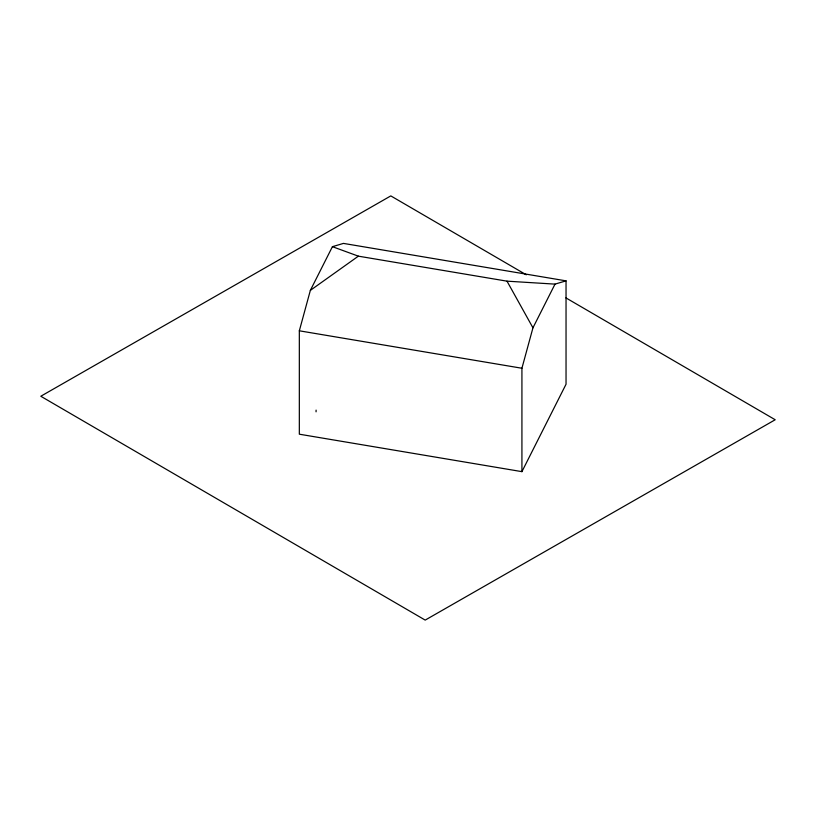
<?xml version="1.0" encoding="UTF-8"?>
<svg xmlns="http://www.w3.org/2000/svg" width="816" height="816" viewBox="0 0 816 816"><rect width="100%" height="100%" fill="white"/><g stroke="black" fill="none" stroke-linecap="round" stroke-linejoin="round"><path stroke-width="1.22" d="M299.329 330.806L310.355 290.374L332.418 246.677L343.444 243.403L566.039 280.857L566.039 384.244L521.924 471.648L299.329 434.194L299.329 330.806L521.924 368.251L521.924 471.648M521.924 368.251L532.95 327.818L555.013 284.121L566.039 280.857M310.355 290.374L358.367 256.163L507.001 281.163L555.013 284.121M316.057 411.835L316.098 410.111M332.418 246.677L358.367 256.163M526.279 274.798L390.803 195.901L40.8 396.25L425.197 620.099L775.2 419.75L565.927 297.891M507.001 281.163L532.95 327.818"/></g></svg>
